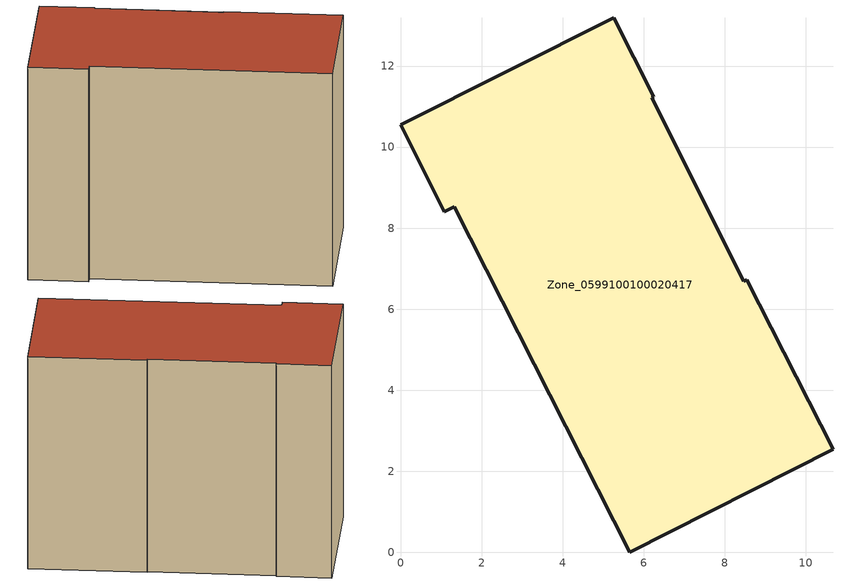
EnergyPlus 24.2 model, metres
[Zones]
Zone_0599100100020417
 floor ground (C_G): 1.33,8.53 1.08,8.4 0,10.54 5.27,13.19 6.25,11.24 6.2,11.22 8.47,6.69 8.55,6.73 10.67,2.54 5.66,0 z3.37
 wall outside (C_F): 5.27,13.19 0,10.54 1.08,8.4 1.33,8.53 5.66,0 10.67,2.54 8.55,6.73 8.47,6.69 6.2,11.22 6.25,11.24 5.27,13.19 z3.37:12.48
 roof outside (C_R): 8.47,6.69 6.2,11.22 6.25,11.24 5.27,13.19 0,10.54 1.08,8.4 1.33,8.53 5.66,0 10.67,2.54 8.55,6.73 z12.48
[BUILDING]
Pand.0599100100020417: North Axis=0; Terrain=City; Loads Convergence Tolerance Value=0.04; Temperature Convergence Tolerance Value=0.4; Solar Distribution=FullExterior; Maximum Number of Warmup Days=25; Minimum Number of Warmup Days=1
[Site:Location]
Rotterdam.The.Hague.AP_ZH_NLD Design_Conditions: Latitude=51.96; Longitude=4.45; Time Zone=1; Elevation=-4.5
[SITE:GROUNDTEMPERATURE:BUILDINGSURFACE]
18, 18, 18, 18, 18, 18, 18, 18, 18, 18, 18, 18
[MATERIAL] Thermal Absorptance=0.9; Solar Absorptance=0.7; Visible Absorptance=0.7
Name | Roughness | Thickness | Conductivity | Density | Specific Heat
G.TC.2015-2018 | MediumSmooth | 0.15 | 0.0428571 | 540 | 1210
F.TC.2015-2018 | Rough | 0.3 | 0.0666667 | 1920 | 840
R.TC.2015-2018 | MediumRough | 0.2 | 0.0333333 | 1500 | 1000
[CONSTRUCTION]
C_G: G.TC.2015-2018
C_F: F.TC.2015-2018
C_R: R.TC.2015-2018
[ZONE]
Zone_0599100100020417: Type=1; Multiplier=1; Ceiling Height=Autocalculate; Volume=Autocalculate; Floor Area=autocalculate; Part of Total Floor Area=Yes
[ZONEINFILTRATION:DESIGNFLOWRATE]
Infil_Zone_0599100100020417: Zone or ZoneList or Space or SpaceList=Zone_0599100100020417; Schedule=AlwaysOn; Design Flow Rate Calculation Method=Flow/Area; Flow Rate per Floor Area=0.0015; Constant Term Coefficient=1; Temperature Term Coefficient=0; Velocity Term Coefficient=0; Velocity Squared Term Coefficient=0
[HVACTEMPLATE:ZONE:IDEALLOADSAIRSYSTEM]
Zone_0599100100020417: Maximum Heating Supply Air Temperature=50; Minimum Cooling Supply Air Temperature=13; Maximum Heating Supply Air Humidity Ratio=0.0156; Minimum Cooling Supply Air Humidity Ratio=0.0077; Heating Limit=NoLimit; Cooling Limit=NoLimit; Dehumidification Control Type=ConstantSensibleHeatRatio; Cooling Sensible Heat Ratio=0.7; Dehumidification Setpoint=60; Humidification Control Type=None; Humidification Setpoint=30; Outdoor Air Method=None; Outdoor Air Flow Rate per Person=0.00944; Outdoor Air Flow Rate per Zone Floor Area=0; Outdoor Air Flow Rate per Zone=0; Demand Controlled Ventilation Type=None; Outdoor Air Economizer Type=NoEconomizer; Heat Recovery Type=None; Sensible Heat Recovery Effectiveness=0.7; Latent Heat Recovery Effectiveness=0.65
[ZONECONTROL:THERMOSTAT]
ThermostatControl_Zone_0599100100020417: Zone or ZoneList=Zone_0599100100020417; Control Type Schedule=DualSetpointControlType; Control 1=Thermostat_Zone_0599100100020417; Temperature Difference Between Cutout And Setpoint=0
[THERMOSTATSETPOINT:DUALSETPOINT]
Thermostat_Zone_0599100100020417: Heating Setpoint Temperature Schedule=HeatingSetpoint_Zone_0599100100020417; Cooling Setpoint Temperature Schedule=CoolingSetpoint_Zone_0599100100020417
[SCHEDULE:COMPACT]
HeatingSetpoint_Zone_0599100100020417: Through: 12/31, For: AllDays, Until: 24:00, 21
CoolingSetpoint_Zone_0599100100020417: Through: 12/31, For: AllDays, Until: 24:00, 24
DualSetpointControlType: Through: 12/31, For: AllDays, Until: 24:00, 4
AlwaysOn: Through: 12/31, For: AllDays, Until: 24:00, 1
